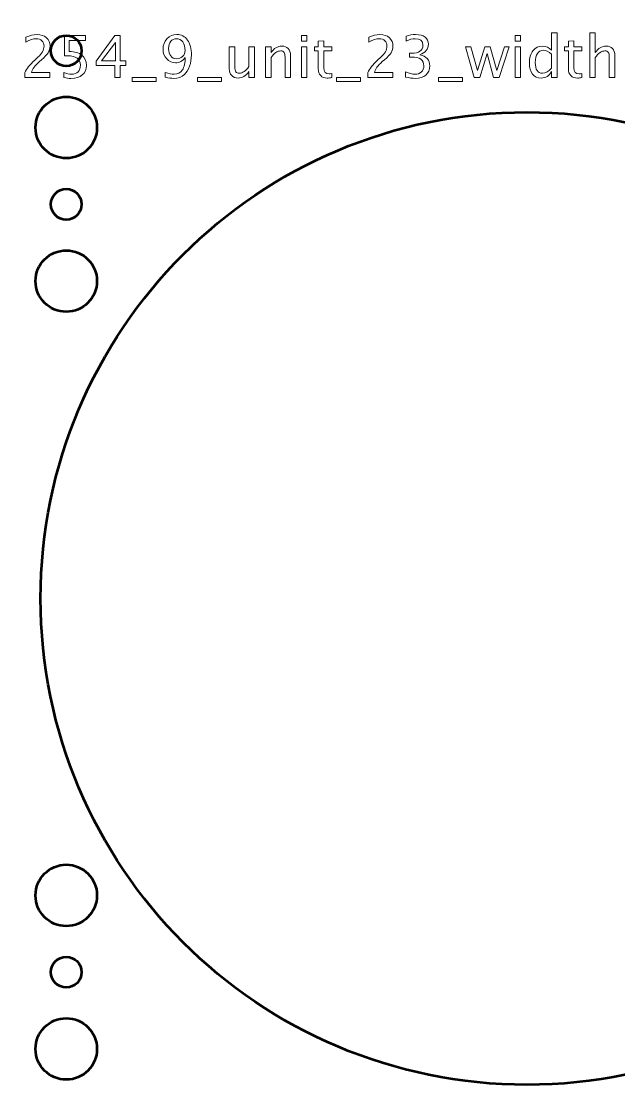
# Model space of a CAD drawing. Header units: centimetres. Extents: x -32.2 to 38.2, y -18.7 to 17.2.
# Drawn here: x -9.44 to -3.6, y -4.77 to 5.64 of the extents above; entities that cross this region are included whole.
import ezdxf

# ---------------------------------------------------------------- set-up
doc = ezdxf.new("R2010")
doc.units = ezdxf.units.CM
doc.header["$MEASUREMENT"] = 0
doc.layers.add('Layer 1', color=7, linetype='Continuous')

msp = doc.modelspace()

# ---------------------------------------------------------------- linework, layer by layer
at = {"layer": 'Layer 1', "lineweight": 53}
for centre, major_axis in [((-9, 5.35), (0, 0.15)), ((-8.99999, 4.59999), (0, 0.30001)), ((-4.5, 0), (0, 4.75)), ((-9, 3.85), (0, 0.15)), ((-8.99999, 3.09999), (0, 0.30001)), ((-8.99999, -2.90001), (0, 0.30001)), ((-9, -3.65), (0, 0.15)), ((-8.99999, -4.40001), (0, 0.30001))]:
    msp.add_ellipse(centre, major_axis=major_axis, ratio=1, dxfattribs=at)
msp.add_open_spline([(-32.2, -18.2), (-32.2, -18.2), (-32.2, 16.7), (-32.2, 16.7), (-32.2, 16.7), (-32.2, 16.97614), (-31.97614, 17.2), (-31.7, 17.2), (-31.7, 17.2), (-31.7, 17.2), (1.7, 17.2), (1.7, 17.2), (1.7, 17.2), (1.97614, 17.2), (2.2, 16.97614), (2.2, 16.7), (2.2, 16.7), (2.2, 16.7), (2.2, -18.2), (2.2, -18.2), (2.2, -18.2), (2.2, -18.47614), (1.97614, -18.7), (1.7, -18.7), (1.7, -18.7), (1.7, -18.7), (-31.7, -18.7), (-31.7, -18.7), (-31.7, -18.7), (-31.97614, -18.7), (-32.2, -18.47614), (-32.2, -18.2)], degree=3, knots=[0, 0, 0, 0, 0.11111111, 0.11111111, 0.11111111, 0.11111111, 0.22222222, 0.22222222, 0.22222222, 0.22222222, 0.33333333, 0.33333333, 0.33333333, 0.33333333, 0.44444444, 0.44444444, 0.44444444, 0.44444444, 0.55555556, 0.55555556, 0.55555556, 0.55555556, 0.66666667, 0.66666667, 0.66666667, 0.66666667, 0.77777778, 0.77777778, 0.77777778, 0.77777778, 1, 1, 1, 1], dxfattribs=at)
at = {"layer": 'Layer 1', "color": 5, "lineweight": 9}
for points, knots in [([(-4.26054, 5.08998), (-4.26054, 5.08998), (-4.26054, 5.14614), (-4.26054, 5.14614), (-4.26054, 5.14614), (-4.28265, 5.10419), (-4.31595, 5.08321), (-4.36045, 5.08321), (-4.36045, 5.08321), (-4.39657, 5.08321), (-4.42498, 5.09628), (-4.44568, 5.12253), (-4.44568, 5.12253), (-4.46637, 5.14878), (-4.47672, 5.18462), (-4.47672, 5.23006), (-4.47672, 5.23006), (-4.47672, 5.27973), (-4.46496, 5.31971), (-4.44154, 5.35), (-4.44154, 5.35), (-4.41802, 5.3802), (-4.38716, 5.39534), (-4.34887, 5.39534), (-4.34887, 5.39534), (-4.31341, 5.39534), (-4.28387, 5.3818), (-4.26054, 5.35461), (-4.26054, 5.35461), (-4.26054, 5.35461), (-4.26054, 5.52516), (-4.26054, 5.52516), (-4.26054, 5.52516), (-4.26054, 5.52516), (-4.20635, 5.52516), (-4.20635, 5.52516), (-4.20635, 5.52516), (-4.20635, 5.52516), (-4.20635, 5.08998), (-4.20635, 5.08998), (-4.20635, 5.08998), (-4.20635, 5.08998), (-4.26054, 5.08998), (-4.26054, 5.08998)], [0, 0, 0, 0, 0.08333333, 0.08333333, 0.08333333, 0.08333333, 0.16666667, 0.16666667, 0.16666667, 0.16666667, 0.25, 0.25, 0.25, 0.25, 0.33333333, 0.33333333, 0.33333333, 0.33333333, 0.41666667, 0.41666667, 0.41666667, 0.41666667, 0.5, 0.5, 0.5, 0.5, 0.58333333, 0.58333333, 0.58333333, 0.58333333, 0.66666667, 0.66666667, 0.66666667, 0.66666667, 0.75, 0.75, 0.75, 0.75, 0.83333333, 0.83333333, 0.83333333, 0.83333333, 1, 1, 1, 1]), ([(-3.88669, 5.08998), (-3.88669, 5.08998), (-3.88669, 5.52516), (-3.88669, 5.52516), (-3.88669, 5.52516), (-3.88669, 5.52516), (-3.83251, 5.52516), (-3.83251, 5.52516), (-3.83251, 5.52516), (-3.83251, 5.52516), (-3.83251, 5.3326), (-3.83251, 5.3326), (-3.83251, 5.3326), (-3.80382, 5.37446), (-3.76863, 5.39534), (-3.72705, 5.39534), (-3.72705, 5.39534), (-3.7009, 5.39534), (-3.68011, 5.38716), (-3.66477, 5.37069), (-3.66477, 5.37069), (-3.64944, 5.35433), (-3.64173, 5.33222), (-3.64173, 5.30456), (-3.64173, 5.30456), (-3.64173, 5.30456), (-3.64173, 5.08998), (-3.64173, 5.08998), (-3.64173, 5.08998), (-3.64173, 5.08998), (-3.69591, 5.08998), (-3.69591, 5.08998), (-3.69591, 5.08998), (-3.69591, 5.08998), (-3.69591, 5.28688), (-3.69591, 5.28688), (-3.69591, 5.28688), (-3.69591, 5.30908), (-3.69921, 5.32488), (-3.7057, 5.33429), (-3.7057, 5.33429), (-3.71228, 5.34379), (-3.7231, 5.34849), (-3.73825, 5.34849), (-3.73825, 5.34849), (-3.77155, 5.34849), (-3.80297, 5.32676), (-3.83251, 5.2833), (-3.83251, 5.2833), (-3.83251, 5.2833), (-3.83251, 5.08998), (-3.83251, 5.08998), (-3.83251, 5.08998), (-3.83251, 5.08998), (-3.88669, 5.08998), (-3.88669, 5.08998)], [0, 0, 0, 0, 0.06666667, 0.06666667, 0.06666667, 0.06666667, 0.13333333, 0.13333333, 0.13333333, 0.13333333, 0.2, 0.2, 0.2, 0.2, 0.26666667, 0.26666667, 0.26666667, 0.26666667, 0.33333333, 0.33333333, 0.33333333, 0.33333333, 0.4, 0.4, 0.4, 0.4, 0.46666667, 0.46666667, 0.46666667, 0.46666667, 0.53333333, 0.53333333, 0.53333333, 0.53333333, 0.6, 0.6, 0.6, 0.6, 0.66666667, 0.66666667, 0.66666667, 0.66666667, 0.73333333, 0.73333333, 0.73333333, 0.73333333, 0.8, 0.8, 0.8, 0.8, 0.86666667, 0.86666667, 0.86666667, 0.86666667, 1, 1, 1, 1]), ([(-9.40359, 5.08998), (-9.40359, 5.08998), (-9.40359, 5.13739), (-9.40359, 5.13739), (-9.40359, 5.13739), (-9.38779, 5.17436), (-9.3559, 5.21472), (-9.30782, 5.25828), (-9.30782, 5.25828), (-9.30782, 5.25828), (-9.27678, 5.28612), (-9.27678, 5.28612), (-9.27678, 5.28612), (-9.2368, 5.32244), (-9.21676, 5.35837), (-9.21676, 5.39412), (-9.21676, 5.39412), (-9.21676, 5.41698), (-9.22363, 5.43485), (-9.23727, 5.44793), (-9.23727, 5.44793), (-9.25091, 5.46101), (-9.26982, 5.46759), (-9.29381, 5.46759), (-9.29381, 5.46759), (-9.32184, 5.46759), (-9.35505, 5.45687), (-9.39343, 5.43542), (-9.39343, 5.43542), (-9.39343, 5.43542), (-9.39343, 5.48283), (-9.39343, 5.48283), (-9.39343, 5.48283), (-9.35721, 5.49976), (-9.32118, 5.50823), (-9.28525, 5.50823), (-9.28525, 5.50823), (-9.24705, 5.50823), (-9.21639, 5.49798), (-9.19324, 5.47737), (-9.19324, 5.47737), (-9.1702, 5.45677), (-9.15862, 5.42949), (-9.15862, 5.39544), (-9.15862, 5.39544), (-9.15862, 5.37098), (-9.16446, 5.34925), (-9.17612, 5.33034), (-9.17612, 5.33034), (-9.18788, 5.31133), (-9.20961, 5.28838), (-9.2415, 5.26129), (-9.2415, 5.26129), (-9.2415, 5.26129), (-9.26248, 5.24341), (-9.26248, 5.24341), (-9.26248, 5.24341), (-9.30613, 5.20644), (-9.33134, 5.17107), (-9.33812, 5.13739), (-9.33812, 5.13739), (-9.33812, 5.13739), (-9.16032, 5.13739), (-9.16032, 5.13739), (-9.16032, 5.13739), (-9.16032, 5.13739), (-9.16032, 5.08998), (-9.16032, 5.08998), (-9.16032, 5.08998), (-9.16032, 5.08998), (-9.40359, 5.08998), (-9.40359, 5.08998)], [0, 0, 0, 0, 0.05263158, 0.05263158, 0.05263158, 0.05263158, 0.10526316, 0.10526316, 0.10526316, 0.10526316, 0.15789474, 0.15789474, 0.15789474, 0.15789474, 0.21052632, 0.21052632, 0.21052632, 0.21052632, 0.26315789, 0.26315789, 0.26315789, 0.26315789, 0.31578947, 0.31578947, 0.31578947, 0.31578947, 0.36842105, 0.36842105, 0.36842105, 0.36842105, 0.42105263, 0.42105263, 0.42105263, 0.42105263, 0.47368421, 0.47368421, 0.47368421, 0.47368421, 0.52631579, 0.52631579, 0.52631579, 0.52631579, 0.57894737, 0.57894737, 0.57894737, 0.57894737, 0.63157895, 0.63157895, 0.63157895, 0.63157895, 0.68421053, 0.68421053, 0.68421053, 0.68421053, 0.73684211, 0.73684211, 0.73684211, 0.73684211, 0.78947368, 0.78947368, 0.78947368, 0.78947368, 0.84210526, 0.84210526, 0.84210526, 0.84210526, 0.89473684, 0.89473684, 0.89473684, 0.89473684, 1, 1, 1, 1]), ([(-9.02467, 5.08829), (-9.02467, 5.08829), (-9.02467, 5.13683), (-9.02467, 5.13683), (-9.02467, 5.13683), (-8.99767, 5.12592), (-8.97208, 5.12046), (-8.94762, 5.12046), (-8.94762, 5.12046), (-8.92091, 5.12046), (-8.89983, 5.12836), (-8.8845, 5.14417), (-8.8845, 5.14417), (-8.86917, 5.15997), (-8.86155, 5.1817), (-8.86155, 5.20936), (-8.86155, 5.20936), (-8.86155, 5.23909), (-8.87236, 5.26185), (-8.894, 5.27756), (-8.894, 5.27756), (-8.91564, 5.29327), (-8.94696, 5.30108), (-8.98789, 5.30108), (-8.98789, 5.30108), (-8.99739, 5.30108), (-9.00745, 5.30042), (-9.0179, 5.29911), (-9.0179, 5.29911), (-9.0179, 5.29911), (-9.0179, 5.49807), (-9.0179, 5.49807), (-9.0179, 5.49807), (-9.0179, 5.49807), (-8.81131, 5.49807), (-8.81131, 5.49807), (-8.81131, 5.49807), (-8.81131, 5.49807), (-8.81131, 5.45066), (-8.81131, 5.45066), (-8.81131, 5.45066), (-8.81131, 5.45066), (-8.97048, 5.45066), (-8.97048, 5.45066), (-8.97048, 5.45066), (-8.97048, 5.45066), (-8.97048, 5.34285), (-8.97048, 5.34285), (-8.97048, 5.34285), (-8.91799, 5.34285), (-8.87707, 5.33081), (-8.84762, 5.30672), (-8.84762, 5.30672), (-8.81818, 5.28274), (-8.80341, 5.24943), (-8.80341, 5.20682), (-8.80341, 5.20682), (-8.80341, 5.16712), (-8.81677, 5.13608), (-8.84348, 5.11359), (-8.84348, 5.11359), (-8.8702, 5.09111), (-8.90708, 5.07982), (-8.95411, 5.07982), (-8.95411, 5.07982), (-8.97509, 5.07982), (-8.99861, 5.08264), (-9.02467, 5.08829)], [0, 0, 0, 0, 0.05555556, 0.05555556, 0.05555556, 0.05555556, 0.11111111, 0.11111111, 0.11111111, 0.11111111, 0.16666667, 0.16666667, 0.16666667, 0.16666667, 0.22222222, 0.22222222, 0.22222222, 0.22222222, 0.27777778, 0.27777778, 0.27777778, 0.27777778, 0.33333333, 0.33333333, 0.33333333, 0.33333333, 0.38888889, 0.38888889, 0.38888889, 0.38888889, 0.44444444, 0.44444444, 0.44444444, 0.44444444, 0.5, 0.5, 0.5, 0.5, 0.55555556, 0.55555556, 0.55555556, 0.55555556, 0.61111111, 0.61111111, 0.61111111, 0.61111111, 0.66666667, 0.66666667, 0.66666667, 0.66666667, 0.72222222, 0.72222222, 0.72222222, 0.72222222, 0.77777778, 0.77777778, 0.77777778, 0.77777778, 0.83333333, 0.83333333, 0.83333333, 0.83333333, 0.88888889, 0.88888889, 0.88888889, 0.88888889, 1, 1, 1, 1]), ([(-8.52383, 5.08998), (-8.52383, 5.08998), (-8.52383, 5.20569), (-8.52383, 5.20569), (-8.52383, 5.20569), (-8.52383, 5.20569), (-8.70783, 5.20569), (-8.70783, 5.20569), (-8.70783, 5.20569), (-8.70783, 5.20569), (-8.70783, 5.24689), (-8.70783, 5.24689), (-8.70783, 5.24689), (-8.70783, 5.24689), (-8.52383, 5.49807), (-8.52383, 5.49807), (-8.52383, 5.49807), (-8.52383, 5.49807), (-8.47303, 5.49807), (-8.47303, 5.49807), (-8.47303, 5.49807), (-8.47303, 5.49807), (-8.47303, 5.25028), (-8.47303, 5.25028), (-8.47303, 5.25028), (-8.47303, 5.25028), (-8.41828, 5.25028), (-8.41828, 5.25028), (-8.41828, 5.25028), (-8.41828, 5.25028), (-8.41828, 5.20569), (-8.41828, 5.20569), (-8.41828, 5.20569), (-8.41828, 5.20569), (-8.47303, 5.20569), (-8.47303, 5.20569), (-8.47303, 5.20569), (-8.47303, 5.20569), (-8.47303, 5.08998), (-8.47303, 5.08998), (-8.47303, 5.08998), (-8.47303, 5.08998), (-8.52383, 5.08998), (-8.52383, 5.08998)], [0, 0, 0, 0, 0.08333333, 0.08333333, 0.08333333, 0.08333333, 0.16666667, 0.16666667, 0.16666667, 0.16666667, 0.25, 0.25, 0.25, 0.25, 0.33333333, 0.33333333, 0.33333333, 0.33333333, 0.41666667, 0.41666667, 0.41666667, 0.41666667, 0.5, 0.5, 0.5, 0.5, 0.58333333, 0.58333333, 0.58333333, 0.58333333, 0.66666667, 0.66666667, 0.66666667, 0.66666667, 0.75, 0.75, 0.75, 0.75, 0.83333333, 0.83333333, 0.83333333, 0.83333333, 1, 1, 1, 1]), ([(-8.65431, 5.25028), (-8.65431, 5.25028), (-8.52044, 5.25028), (-8.52044, 5.25028), (-8.52044, 5.25028), (-8.52044, 5.25028), (-8.52044, 5.43109), (-8.52044, 5.43109), (-8.52044, 5.43109), (-8.52044, 5.43109), (-8.65431, 5.25028), (-8.65431, 5.25028)], [0, 0, 0, 0, 0.25, 0.25, 0.25, 0.25, 0.5, 0.5, 0.5, 0.5, 1, 1, 1, 1]), ([(-8.03314, 5.09224), (-8.03314, 5.09224), (-8.03314, 5.13852), (-8.03314, 5.13852), (-8.03314, 5.13852), (-7.99862, 5.12648), (-7.96927, 5.12046), (-7.945, 5.12046), (-7.945, 5.12046), (-7.91122, 5.12046), (-7.88479, 5.13485), (-7.86579, 5.16364), (-7.86579, 5.16364), (-7.84678, 5.19243), (-7.83728, 5.2325), (-7.83728, 5.28377), (-7.83728, 5.28377), (-7.86485, 5.24981), (-7.89617, 5.23278), (-7.93136, 5.23278), (-7.93136, 5.23278), (-7.96569, 5.23278), (-7.99486, 5.24539), (-8.01875, 5.27069), (-8.01875, 5.27069), (-8.04265, 5.296), (-8.05459, 5.32676), (-8.05459, 5.36317), (-8.05459, 5.36317), (-8.05459, 5.40494), (-8.04189, 5.43956), (-8.0164, 5.46703), (-8.0164, 5.46703), (-7.991, 5.4945), (-7.95901, 5.50823), (-7.92044, 5.50823), (-7.92044, 5.50823), (-7.87614, 5.50823), (-7.84123, 5.49045), (-7.81574, 5.45489), (-7.81574, 5.45489), (-7.79025, 5.41933), (-7.77745, 5.37069), (-7.77745, 5.30889), (-7.77745, 5.30889), (-7.77745, 5.26957), (-7.78357, 5.2326), (-7.79589, 5.19798), (-7.79589, 5.19798), (-7.80821, 5.16326), (-7.82468, 5.13636), (-7.84547, 5.11707), (-7.84547, 5.11707), (-7.872, 5.09224), (-7.90699, 5.07982), (-7.95027, 5.07982), (-7.95027, 5.07982), (-7.97162, 5.07982), (-7.99918, 5.08396), (-8.03314, 5.09224)], [0, 0, 0, 0, 0.0625, 0.0625, 0.0625, 0.0625, 0.125, 0.125, 0.125, 0.125, 0.1875, 0.1875, 0.1875, 0.1875, 0.25, 0.25, 0.25, 0.25, 0.3125, 0.3125, 0.3125, 0.3125, 0.375, 0.375, 0.375, 0.375, 0.4375, 0.4375, 0.4375, 0.4375, 0.5, 0.5, 0.5, 0.5, 0.5625, 0.5625, 0.5625, 0.5625, 0.625, 0.625, 0.625, 0.625, 0.6875, 0.6875, 0.6875, 0.6875, 0.75, 0.75, 0.75, 0.75, 0.8125, 0.8125, 0.8125, 0.8125, 0.875, 0.875, 0.875, 0.875, 1, 1, 1, 1]), ([(-8.00041, 5.37239), (-8.00041, 5.34134), (-7.99335, 5.31679), (-7.97924, 5.29873), (-7.97924, 5.29873), (-7.96513, 5.28076), (-7.94613, 5.27173), (-7.92214, 5.27173), (-7.92214, 5.27173), (-7.89909, 5.27173), (-7.87943, 5.27954), (-7.86325, 5.29515), (-7.86325, 5.29515), (-7.84707, 5.31077), (-7.83898, 5.32968), (-7.83898, 5.35169), (-7.83898, 5.35169), (-7.83898, 5.3865), (-7.84678, 5.41453), (-7.86249, 5.4357), (-7.86249, 5.4357), (-7.87811, 5.45696), (-7.89862, 5.46759), (-7.92411, 5.46759), (-7.92411, 5.46759), (-7.94791, 5.46759), (-7.96654, 5.45912), (-7.98009, 5.44219), (-7.98009, 5.44219), (-7.99363, 5.42526), (-8.00041, 5.40202), (-8.00041, 5.37239)], [0, 0, 0, 0, 0.11111111, 0.11111111, 0.11111111, 0.11111111, 0.22222222, 0.22222222, 0.22222222, 0.22222222, 0.33333333, 0.33333333, 0.33333333, 0.33333333, 0.44444444, 0.44444444, 0.44444444, 0.44444444, 0.55555556, 0.55555556, 0.55555556, 0.55555556, 0.66666667, 0.66666667, 0.66666667, 0.66666667, 0.77777778, 0.77777778, 0.77777778, 0.77777778, 1, 1, 1, 1]), ([(-6.70351, 5.44388), (-6.70351, 5.44388), (-6.70351, 5.49807), (-6.70351, 5.49807), (-6.70351, 5.49807), (-6.70351, 5.49807), (-6.64933, 5.49807), (-6.64933, 5.49807), (-6.64933, 5.49807), (-6.64933, 5.49807), (-6.64933, 5.44388), (-6.64933, 5.44388), (-6.64933, 5.44388), (-6.64933, 5.44388), (-6.70351, 5.44388), (-6.70351, 5.44388)], [0, 0, 0, 0, 0.2, 0.2, 0.2, 0.2, 0.4, 0.4, 0.4, 0.4, 0.6, 0.6, 0.6, 0.6, 1, 1, 1, 1]), ([(-6.40662, 5.09007), (-6.42337, 5.08546), (-6.43795, 5.08321), (-6.45027, 5.08321), (-6.45027, 5.08321), (-6.47793, 5.08321), (-6.49947, 5.09111), (-6.5149, 5.10691), (-6.5149, 5.10691), (-6.53042, 5.12272), (-6.53814, 5.14464), (-6.53814, 5.17276), (-6.53814, 5.17276), (-6.53814, 5.17276), (-6.53814, 5.34849), (-6.53814, 5.34849), (-6.53814, 5.34849), (-6.53814, 5.34849), (-6.57558, 5.34849), (-6.57558, 5.34849), (-6.57558, 5.34849), (-6.57558, 5.34849), (-6.57558, 5.38913), (-6.57558, 5.38913), (-6.57558, 5.38913), (-6.57558, 5.38913), (-6.53814, 5.38913), (-6.53814, 5.38913), (-6.53814, 5.38913), (-6.53814, 5.38913), (-6.53814, 5.44323), (-6.53814, 5.44323), (-6.53814, 5.44323), (-6.53814, 5.44323), (-6.48395, 5.4484), (-6.48395, 5.4484), (-6.48395, 5.4484), (-6.48395, 5.4484), (-6.48395, 5.38913), (-6.48395, 5.38913), (-6.48395, 5.38913), (-6.48395, 5.38913), (-6.40549, 5.38913), (-6.40549, 5.38913), (-6.40549, 5.38913), (-6.40549, 5.38913), (-6.40549, 5.34849), (-6.40549, 5.34849), (-6.40549, 5.34849), (-6.40549, 5.34849), (-6.48395, 5.34849), (-6.48395, 5.34849), (-6.48395, 5.34849), (-6.48395, 5.34849), (-6.48395, 5.18255), (-6.48395, 5.18255), (-6.48395, 5.18255), (-6.48395, 5.14341), (-6.46692, 5.12385), (-6.43296, 5.12385), (-6.43296, 5.12385), (-6.42572, 5.12385), (-6.41697, 5.12507), (-6.40662, 5.12742), (-6.40662, 5.12742), (-6.40662, 5.12742), (-6.40662, 5.09007), (-6.40662, 5.09007)], [0, 0, 0, 0, 0.05555556, 0.05555556, 0.05555556, 0.05555556, 0.11111111, 0.11111111, 0.11111111, 0.11111111, 0.16666667, 0.16666667, 0.16666667, 0.16666667, 0.22222222, 0.22222222, 0.22222222, 0.22222222, 0.27777778, 0.27777778, 0.27777778, 0.27777778, 0.33333333, 0.33333333, 0.33333333, 0.33333333, 0.38888889, 0.38888889, 0.38888889, 0.38888889, 0.44444444, 0.44444444, 0.44444444, 0.44444444, 0.5, 0.5, 0.5, 0.5, 0.55555556, 0.55555556, 0.55555556, 0.55555556, 0.61111111, 0.61111111, 0.61111111, 0.61111111, 0.66666667, 0.66666667, 0.66666667, 0.66666667, 0.72222222, 0.72222222, 0.72222222, 0.72222222, 0.77777778, 0.77777778, 0.77777778, 0.77777778, 0.83333333, 0.83333333, 0.83333333, 0.83333333, 0.88888889, 0.88888889, 0.88888889, 0.88888889, 1, 1, 1, 1]), ([(-6.05441, 5.08998), (-6.05441, 5.08998), (-6.05441, 5.13739), (-6.05441, 5.13739), (-6.05441, 5.13739), (-6.03861, 5.17436), (-6.00672, 5.21472), (-5.95864, 5.25828), (-5.95864, 5.25828), (-5.95864, 5.25828), (-5.9276, 5.28612), (-5.9276, 5.28612), (-5.9276, 5.28612), (-5.88762, 5.32244), (-5.86758, 5.35837), (-5.86758, 5.39412), (-5.86758, 5.39412), (-5.86758, 5.41698), (-5.87445, 5.43485), (-5.88809, 5.44793), (-5.88809, 5.44793), (-5.90173, 5.46101), (-5.92064, 5.46759), (-5.94463, 5.46759), (-5.94463, 5.46759), (-5.97266, 5.46759), (-6.00587, 5.45687), (-6.04425, 5.43542), (-6.04425, 5.43542), (-6.04425, 5.43542), (-6.04425, 5.48283), (-6.04425, 5.48283), (-6.04425, 5.48283), (-6.00803, 5.49976), (-5.972, 5.50823), (-5.93607, 5.50823), (-5.93607, 5.50823), (-5.89787, 5.50823), (-5.86721, 5.49798), (-5.84406, 5.47737), (-5.84406, 5.47737), (-5.82102, 5.45677), (-5.80944, 5.42949), (-5.80944, 5.39544), (-5.80944, 5.39544), (-5.80944, 5.37098), (-5.81528, 5.34925), (-5.82694, 5.33034), (-5.82694, 5.33034), (-5.8387, 5.31133), (-5.86043, 5.28838), (-5.89232, 5.26129), (-5.89232, 5.26129), (-5.89232, 5.26129), (-5.9133, 5.24341), (-5.9133, 5.24341), (-5.9133, 5.24341), (-5.95695, 5.20644), (-5.98216, 5.17107), (-5.98894, 5.13739), (-5.98894, 5.13739), (-5.98894, 5.13739), (-5.81114, 5.13739), (-5.81114, 5.13739), (-5.81114, 5.13739), (-5.81114, 5.13739), (-5.81114, 5.08998), (-5.81114, 5.08998), (-5.81114, 5.08998), (-5.81114, 5.08998), (-6.05441, 5.08998), (-6.05441, 5.08998)], [0, 0, 0, 0, 0.05263158, 0.05263158, 0.05263158, 0.05263158, 0.10526316, 0.10526316, 0.10526316, 0.10526316, 0.15789474, 0.15789474, 0.15789474, 0.15789474, 0.21052632, 0.21052632, 0.21052632, 0.21052632, 0.26315789, 0.26315789, 0.26315789, 0.26315789, 0.31578947, 0.31578947, 0.31578947, 0.31578947, 0.36842105, 0.36842105, 0.36842105, 0.36842105, 0.42105263, 0.42105263, 0.42105263, 0.42105263, 0.47368421, 0.47368421, 0.47368421, 0.47368421, 0.52631579, 0.52631579, 0.52631579, 0.52631579, 0.57894737, 0.57894737, 0.57894737, 0.57894737, 0.63157895, 0.63157895, 0.63157895, 0.63157895, 0.68421053, 0.68421053, 0.68421053, 0.68421053, 0.73684211, 0.73684211, 0.73684211, 0.73684211, 0.78947368, 0.78947368, 0.78947368, 0.78947368, 0.84210526, 0.84210526, 0.84210526, 0.84210526, 0.89473684, 0.89473684, 0.89473684, 0.89473684, 1, 1, 1, 1]), ([(-5.68678, 5.0928), (-5.68678, 5.0928), (-5.68678, 5.1436), (-5.68678, 5.1436), (-5.68678, 5.1436), (-5.64802, 5.12817), (-5.61763, 5.12046), (-5.59534, 5.12046), (-5.59534, 5.12046), (-5.56909, 5.12046), (-5.54792, 5.12799), (-5.53165, 5.14313), (-5.53165, 5.14313), (-5.51538, 5.15828), (-5.50729, 5.17803), (-5.50729, 5.2023), (-5.50729, 5.2023), (-5.50729, 5.25988), (-5.54736, 5.28866), (-5.62751, 5.28866), (-5.62751, 5.28866), (-5.62751, 5.28866), (-5.64896, 5.28866), (-5.64896, 5.28866), (-5.64896, 5.28866), (-5.64896, 5.28866), (-5.64896, 5.32507), (-5.64896, 5.32507), (-5.64896, 5.32507), (-5.64896, 5.32507), (-5.62996, 5.32535), (-5.62996, 5.32535), (-5.62996, 5.32535), (-5.5546, 5.32535), (-5.51688, 5.35188), (-5.51688, 5.40503), (-5.51688, 5.40503), (-5.51688, 5.44671), (-5.5419, 5.46759), (-5.59186, 5.46759), (-5.59186, 5.46759), (-5.61867, 5.46759), (-5.6484, 5.45988), (-5.68113, 5.44445), (-5.68113, 5.44445), (-5.68113, 5.44445), (-5.68113, 5.49186), (-5.68113, 5.49186), (-5.68113, 5.49186), (-5.64905, 5.50277), (-5.6181, 5.50823), (-5.58838, 5.50823), (-5.58838, 5.50823), (-5.54792, 5.50823), (-5.51679, 5.50014), (-5.49515, 5.48396), (-5.49515, 5.48396), (-5.47351, 5.46787), (-5.46269, 5.44445), (-5.46269, 5.41378), (-5.46269, 5.41378), (-5.46269, 5.3659), (-5.49101, 5.33175), (-5.54774, 5.31143), (-5.54774, 5.31143), (-5.48198, 5.29609), (-5.44915, 5.26006), (-5.44915, 5.20315), (-5.44915, 5.20315), (-5.44915, 5.16477), (-5.46185, 5.13457), (-5.48715, 5.11265), (-5.48715, 5.11265), (-5.51246, 5.09073), (-5.54727, 5.07982), (-5.59148, 5.07982), (-5.59148, 5.07982), (-5.61669, 5.07982), (-5.6484, 5.08415), (-5.68678, 5.0928)], [0, 0, 0, 0, 0.04761905, 0.04761905, 0.04761905, 0.04761905, 0.0952381, 0.0952381, 0.0952381, 0.0952381, 0.14285714, 0.14285714, 0.14285714, 0.14285714, 0.19047619, 0.19047619, 0.19047619, 0.19047619, 0.23809524, 0.23809524, 0.23809524, 0.23809524, 0.28571429, 0.28571429, 0.28571429, 0.28571429, 0.33333333, 0.33333333, 0.33333333, 0.33333333, 0.38095238, 0.38095238, 0.38095238, 0.38095238, 0.42857143, 0.42857143, 0.42857143, 0.42857143, 0.47619048, 0.47619048, 0.47619048, 0.47619048, 0.52380952, 0.52380952, 0.52380952, 0.52380952, 0.57142857, 0.57142857, 0.57142857, 0.57142857, 0.61904762, 0.61904762, 0.61904762, 0.61904762, 0.66666667, 0.66666667, 0.66666667, 0.66666667, 0.71428571, 0.71428571, 0.71428571, 0.71428571, 0.76190476, 0.76190476, 0.76190476, 0.76190476, 0.80952381, 0.80952381, 0.80952381, 0.80952381, 0.85714286, 0.85714286, 0.85714286, 0.85714286, 0.9047619, 0.9047619, 0.9047619, 0.9047619, 1, 1, 1, 1]), ([(-4.61613, 5.44388), (-4.61613, 5.44388), (-4.61613, 5.49807), (-4.61613, 5.49807), (-4.61613, 5.49807), (-4.61613, 5.49807), (-4.56195, 5.49807), (-4.56195, 5.49807), (-4.56195, 5.49807), (-4.56195, 5.49807), (-4.56195, 5.44388), (-4.56195, 5.44388), (-4.56195, 5.44388), (-4.56195, 5.44388), (-4.61613, 5.44388), (-4.61613, 5.44388)], [0, 0, 0, 0, 0.2, 0.2, 0.2, 0.2, 0.4, 0.4, 0.4, 0.4, 0.6, 0.6, 0.6, 0.6, 1, 1, 1, 1]), ([(-3.96402, 5.09007), (-3.98077, 5.08546), (-3.99535, 5.08321), (-4.00767, 5.08321), (-4.00767, 5.08321), (-4.03533, 5.08321), (-4.05687, 5.09111), (-4.0723, 5.10691), (-4.0723, 5.10691), (-4.08782, 5.12272), (-4.09554, 5.14464), (-4.09554, 5.17276), (-4.09554, 5.17276), (-4.09554, 5.17276), (-4.09554, 5.34849), (-4.09554, 5.34849), (-4.09554, 5.34849), (-4.09554, 5.34849), (-4.13298, 5.34849), (-4.13298, 5.34849), (-4.13298, 5.34849), (-4.13298, 5.34849), (-4.13298, 5.38913), (-4.13298, 5.38913), (-4.13298, 5.38913), (-4.13298, 5.38913), (-4.09554, 5.38913), (-4.09554, 5.38913), (-4.09554, 5.38913), (-4.09554, 5.38913), (-4.09554, 5.44323), (-4.09554, 5.44323), (-4.09554, 5.44323), (-4.09554, 5.44323), (-4.04135, 5.4484), (-4.04135, 5.4484), (-4.04135, 5.4484), (-4.04135, 5.4484), (-4.04135, 5.38913), (-4.04135, 5.38913), (-4.04135, 5.38913), (-4.04135, 5.38913), (-3.96289, 5.38913), (-3.96289, 5.38913), (-3.96289, 5.38913), (-3.96289, 5.38913), (-3.96289, 5.34849), (-3.96289, 5.34849), (-3.96289, 5.34849), (-3.96289, 5.34849), (-4.04135, 5.34849), (-4.04135, 5.34849), (-4.04135, 5.34849), (-4.04135, 5.34849), (-4.04135, 5.18255), (-4.04135, 5.18255), (-4.04135, 5.18255), (-4.04135, 5.14341), (-4.02432, 5.12385), (-3.99036, 5.12385), (-3.99036, 5.12385), (-3.98312, 5.12385), (-3.97437, 5.12507), (-3.96402, 5.12742), (-3.96402, 5.12742), (-3.96402, 5.12742), (-3.96402, 5.09007), (-3.96402, 5.09007)], [0, 0, 0, 0, 0.05555556, 0.05555556, 0.05555556, 0.05555556, 0.11111111, 0.11111111, 0.11111111, 0.11111111, 0.16666667, 0.16666667, 0.16666667, 0.16666667, 0.22222222, 0.22222222, 0.22222222, 0.22222222, 0.27777778, 0.27777778, 0.27777778, 0.27777778, 0.33333333, 0.33333333, 0.33333333, 0.33333333, 0.38888889, 0.38888889, 0.38888889, 0.38888889, 0.44444444, 0.44444444, 0.44444444, 0.44444444, 0.5, 0.5, 0.5, 0.5, 0.55555556, 0.55555556, 0.55555556, 0.55555556, 0.61111111, 0.61111111, 0.61111111, 0.61111111, 0.66666667, 0.66666667, 0.66666667, 0.66666667, 0.72222222, 0.72222222, 0.72222222, 0.72222222, 0.77777778, 0.77777778, 0.77777778, 0.77777778, 0.83333333, 0.83333333, 0.83333333, 0.83333333, 0.88888889, 0.88888889, 0.88888889, 0.88888889, 1, 1, 1, 1]), ([(-7.21678, 5.08998), (-7.21678, 5.08998), (-7.21678, 5.14624), (-7.21678, 5.14624), (-7.21678, 5.14624), (-7.24566, 5.10419), (-7.28075, 5.08321), (-7.32195, 5.08321), (-7.32195, 5.08321), (-7.34811, 5.08321), (-7.3689, 5.09139), (-7.38432, 5.10785), (-7.38432, 5.10785), (-7.39985, 5.12432), (-7.40756, 5.14642), (-7.40756, 5.17436), (-7.40756, 5.17436), (-7.40756, 5.17436), (-7.40756, 5.38913), (-7.40756, 5.38913), (-7.40756, 5.38913), (-7.40756, 5.38913), (-7.35337, 5.38913), (-7.35337, 5.38913), (-7.35337, 5.38913), (-7.35337, 5.38913), (-7.35337, 5.19205), (-7.35337, 5.19205), (-7.35337, 5.19205), (-7.35337, 5.16957), (-7.35008, 5.15367), (-7.34359, 5.14426), (-7.34359, 5.14426), (-7.33701, 5.13476), (-7.32609, 5.13006), (-7.31076, 5.13006), (-7.31076, 5.13006), (-7.27765, 5.13006), (-7.24622, 5.15179), (-7.21678, 5.19534), (-7.21678, 5.19534), (-7.21678, 5.19534), (-7.21678, 5.38913), (-7.21678, 5.38913), (-7.21678, 5.38913), (-7.21678, 5.38913), (-7.16259, 5.38913), (-7.16259, 5.38913), (-7.16259, 5.38913), (-7.16259, 5.38913), (-7.16259, 5.08998), (-7.16259, 5.08998), (-7.16259, 5.08998), (-7.16259, 5.08998), (-7.21678, 5.08998), (-7.21678, 5.08998)], [0, 0, 0, 0, 0.06666667, 0.06666667, 0.06666667, 0.06666667, 0.13333333, 0.13333333, 0.13333333, 0.13333333, 0.2, 0.2, 0.2, 0.2, 0.26666667, 0.26666667, 0.26666667, 0.26666667, 0.33333333, 0.33333333, 0.33333333, 0.33333333, 0.4, 0.4, 0.4, 0.4, 0.46666667, 0.46666667, 0.46666667, 0.46666667, 0.53333333, 0.53333333, 0.53333333, 0.53333333, 0.6, 0.6, 0.6, 0.6, 0.66666667, 0.66666667, 0.66666667, 0.66666667, 0.73333333, 0.73333333, 0.73333333, 0.73333333, 0.8, 0.8, 0.8, 0.8, 0.86666667, 0.86666667, 0.86666667, 0.86666667, 1, 1, 1, 1]), ([(-7.05384, 5.08998), (-7.05384, 5.08998), (-7.05384, 5.38913), (-7.05384, 5.38913), (-7.05384, 5.38913), (-7.05384, 5.38913), (-6.99966, 5.38913), (-6.99966, 5.38913), (-6.99966, 5.38913), (-6.99966, 5.38913), (-6.99966, 5.3326), (-6.99966, 5.3326), (-6.99966, 5.3326), (-6.97097, 5.37446), (-6.93578, 5.39534), (-6.8942, 5.39534), (-6.8942, 5.39534), (-6.86805, 5.39534), (-6.84726, 5.38716), (-6.83192, 5.37069), (-6.83192, 5.37069), (-6.81659, 5.35433), (-6.80888, 5.33222), (-6.80888, 5.30456), (-6.80888, 5.30456), (-6.80888, 5.30456), (-6.80888, 5.08998), (-6.80888, 5.08998), (-6.80888, 5.08998), (-6.80888, 5.08998), (-6.86306, 5.08998), (-6.86306, 5.08998), (-6.86306, 5.08998), (-6.86306, 5.08998), (-6.86306, 5.28688), (-6.86306, 5.28688), (-6.86306, 5.28688), (-6.86306, 5.30908), (-6.86636, 5.32488), (-6.87285, 5.33429), (-6.87285, 5.33429), (-6.87943, 5.34379), (-6.89025, 5.34849), (-6.9054, 5.34849), (-6.9054, 5.34849), (-6.9387, 5.34849), (-6.97012, 5.32676), (-6.99966, 5.2833), (-6.99966, 5.2833), (-6.99966, 5.2833), (-6.99966, 5.08998), (-6.99966, 5.08998), (-6.99966, 5.08998), (-6.99966, 5.08998), (-7.05384, 5.08998), (-7.05384, 5.08998)], [0, 0, 0, 0, 0.06666667, 0.06666667, 0.06666667, 0.06666667, 0.13333333, 0.13333333, 0.13333333, 0.13333333, 0.2, 0.2, 0.2, 0.2, 0.26666667, 0.26666667, 0.26666667, 0.26666667, 0.33333333, 0.33333333, 0.33333333, 0.33333333, 0.4, 0.4, 0.4, 0.4, 0.46666667, 0.46666667, 0.46666667, 0.46666667, 0.53333333, 0.53333333, 0.53333333, 0.53333333, 0.6, 0.6, 0.6, 0.6, 0.66666667, 0.66666667, 0.66666667, 0.66666667, 0.73333333, 0.73333333, 0.73333333, 0.73333333, 0.8, 0.8, 0.8, 0.8, 0.86666667, 0.86666667, 0.86666667, 0.86666667, 1, 1, 1, 1]), ([(-6.70351, 5.08998), (-6.70351, 5.08998), (-6.70351, 5.38913), (-6.70351, 5.38913), (-6.70351, 5.38913), (-6.70351, 5.38913), (-6.64933, 5.38913), (-6.64933, 5.38913), (-6.64933, 5.38913), (-6.64933, 5.38913), (-6.64933, 5.08998), (-6.64933, 5.08998), (-6.64933, 5.08998), (-6.64933, 5.08998), (-6.70351, 5.08998), (-6.70351, 5.08998)], [0, 0, 0, 0, 0.2, 0.2, 0.2, 0.2, 0.4, 0.4, 0.4, 0.4, 0.6, 0.6, 0.6, 0.6, 1, 1, 1, 1]), ([(-5.01604, 5.08998), (-5.01604, 5.08998), (-5.10183, 5.38913), (-5.10183, 5.38913), (-5.10183, 5.38913), (-5.10183, 5.38913), (-5.04896, 5.38913), (-5.04896, 5.38913), (-5.04896, 5.38913), (-5.04896, 5.38913), (-4.98321, 5.15687), (-4.98321, 5.15687), (-4.98321, 5.15687), (-4.98321, 5.15687), (-4.91228, 5.38913), (-4.91228, 5.38913), (-4.91228, 5.38913), (-4.91228, 5.38913), (-4.85809, 5.38913), (-4.85809, 5.38913), (-4.85809, 5.38913), (-4.85809, 5.38913), (-4.79572, 5.15724), (-4.79572, 5.15724), (-4.79572, 5.15724), (-4.79572, 5.15724), (-4.72027, 5.38913), (-4.72027, 5.38913), (-4.72027, 5.38913), (-4.72027, 5.38913), (-4.67399, 5.38913), (-4.67399, 5.38913), (-4.67399, 5.38913), (-4.67399, 5.38913), (-4.77164, 5.08998), (-4.77164, 5.08998), (-4.77164, 5.08998), (-4.77164, 5.08998), (-4.82582, 5.08998), (-4.82582, 5.08998), (-4.82582, 5.08998), (-4.82582, 5.08998), (-4.88998, 5.32328), (-4.88998, 5.32328), (-4.88998, 5.32328), (-4.88998, 5.32328), (-4.96185, 5.08998), (-4.96185, 5.08998), (-4.96185, 5.08998), (-4.96185, 5.08998), (-5.01604, 5.08998), (-5.01604, 5.08998)], [0, 0, 0, 0, 0.07142857, 0.07142857, 0.07142857, 0.07142857, 0.14285714, 0.14285714, 0.14285714, 0.14285714, 0.21428571, 0.21428571, 0.21428571, 0.21428571, 0.28571429, 0.28571429, 0.28571429, 0.28571429, 0.35714286, 0.35714286, 0.35714286, 0.35714286, 0.42857143, 0.42857143, 0.42857143, 0.42857143, 0.5, 0.5, 0.5, 0.5, 0.57142857, 0.57142857, 0.57142857, 0.57142857, 0.64285714, 0.64285714, 0.64285714, 0.64285714, 0.71428571, 0.71428571, 0.71428571, 0.71428571, 0.78571429, 0.78571429, 0.78571429, 0.78571429, 0.85714286, 0.85714286, 0.85714286, 0.85714286, 1, 1, 1, 1]), ([(-4.61613, 5.08998), (-4.61613, 5.08998), (-4.61613, 5.38913), (-4.61613, 5.38913), (-4.61613, 5.38913), (-4.61613, 5.38913), (-4.56195, 5.38913), (-4.56195, 5.38913), (-4.56195, 5.38913), (-4.56195, 5.38913), (-4.56195, 5.08998), (-4.56195, 5.08998), (-4.56195, 5.08998), (-4.56195, 5.08998), (-4.61613, 5.08998), (-4.61613, 5.08998)], [0, 0, 0, 0, 0.2, 0.2, 0.2, 0.2, 0.4, 0.4, 0.4, 0.4, 0.6, 0.6, 0.6, 0.6, 1, 1, 1, 1]), ([(-4.26054, 5.31754), (-4.28867, 5.34228), (-4.31529, 5.3547), (-4.3405, 5.3547), (-4.3405, 5.3547), (-4.36534, 5.3547), (-4.38453, 5.34435), (-4.39817, 5.32356), (-4.39817, 5.32356), (-4.41181, 5.30287), (-4.41858, 5.27352), (-4.41858, 5.23551), (-4.41858, 5.23551), (-4.41858, 5.16561), (-4.39544, 5.13062), (-4.34906, 5.13062), (-4.34906, 5.13062), (-4.31896, 5.13062), (-4.28942, 5.14708), (-4.26054, 5.17991), (-4.26054, 5.17991), (-4.26054, 5.17991), (-4.26054, 5.31754), (-4.26054, 5.31754)], [0, 0, 0, 0, 0.14285714, 0.14285714, 0.14285714, 0.14285714, 0.28571429, 0.28571429, 0.28571429, 0.28571429, 0.42857143, 0.42857143, 0.42857143, 0.42857143, 0.57142857, 0.57142857, 0.57142857, 0.57142857, 0.71428571, 0.71428571, 0.71428571, 0.71428571, 1, 1, 1, 1]), ([(-8.356, 5.04934), (-8.356, 5.04934), (-8.356, 5.08998), (-8.356, 5.08998), (-8.356, 5.08998), (-8.356, 5.08998), (-8.1212, 5.08998), (-8.1212, 5.08998), (-8.1212, 5.08998), (-8.1212, 5.08998), (-8.1212, 5.04934), (-8.1212, 5.04934), (-8.1212, 5.04934), (-8.1212, 5.04934), (-8.356, 5.04934), (-8.356, 5.04934)], [0, 0, 0, 0, 0.2, 0.2, 0.2, 0.2, 0.4, 0.4, 0.4, 0.4, 0.6, 0.6, 0.6, 0.6, 1, 1, 1, 1]), ([(-7.71687, 5.04934), (-7.71687, 5.04934), (-7.71687, 5.08998), (-7.71687, 5.08998), (-7.71687, 5.08998), (-7.71687, 5.08998), (-7.48207, 5.08998), (-7.48207, 5.08998), (-7.48207, 5.08998), (-7.48207, 5.08998), (-7.48207, 5.04934), (-7.48207, 5.04934), (-7.48207, 5.04934), (-7.48207, 5.04934), (-7.71687, 5.04934), (-7.71687, 5.04934)], [0, 0, 0, 0, 0.2, 0.2, 0.2, 0.2, 0.4, 0.4, 0.4, 0.4, 0.6, 0.6, 0.6, 0.6, 1, 1, 1, 1]), ([(-6.35977, 5.04934), (-6.35977, 5.04934), (-6.35977, 5.08998), (-6.35977, 5.08998), (-6.35977, 5.08998), (-6.35977, 5.08998), (-6.12497, 5.08998), (-6.12497, 5.08998), (-6.12497, 5.08998), (-6.12497, 5.08998), (-6.12497, 5.04934), (-6.12497, 5.04934), (-6.12497, 5.04934), (-6.12497, 5.04934), (-6.35977, 5.04934), (-6.35977, 5.04934)], [0, 0, 0, 0, 0.2, 0.2, 0.2, 0.2, 0.4, 0.4, 0.4, 0.4, 0.6, 0.6, 0.6, 0.6, 1, 1, 1, 1]), ([(-5.36373, 5.04934), (-5.36373, 5.04934), (-5.36373, 5.08998), (-5.36373, 5.08998), (-5.36373, 5.08998), (-5.36373, 5.08998), (-5.12893, 5.08998), (-5.12893, 5.08998), (-5.12893, 5.08998), (-5.12893, 5.08998), (-5.12893, 5.04934), (-5.12893, 5.04934), (-5.12893, 5.04934), (-5.12893, 5.04934), (-5.36373, 5.04934), (-5.36373, 5.04934)], [0, 0, 0, 0, 0.2, 0.2, 0.2, 0.2, 0.4, 0.4, 0.4, 0.4, 0.6, 0.6, 0.6, 0.6, 1, 1, 1, 1])]:
    msp.add_open_spline(points, degree=3, knots=knots, dxfattribs=at)

doc.saveas('drawing.dxf')
